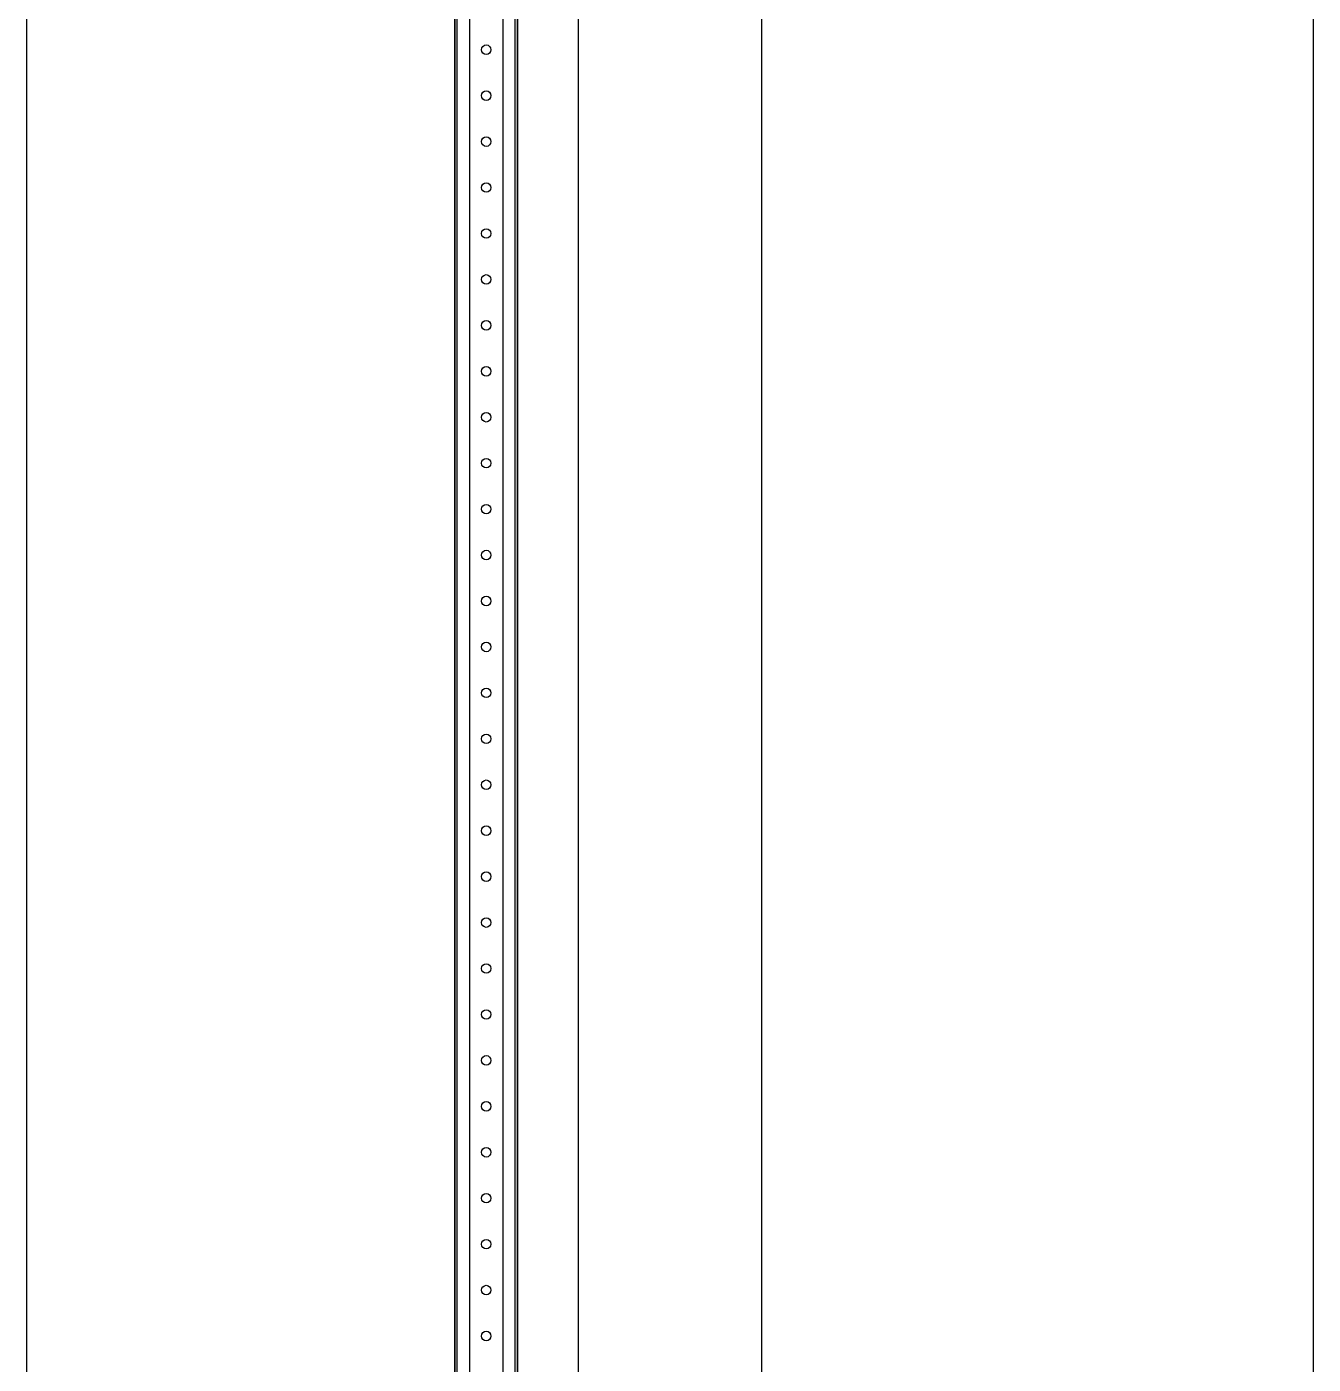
# Model space of a CAD drawing. Header units: millimetres. Extents: x -962357 to -591296, y -223672 to 59420.
# Drawn here: x -846130 to -845430, y -177807 to -177079 of the extents above; entities that cross this region are included whole.
import ezdxf

# ---------------------------------------------------------------- set-up
doc = ezdxf.new("R2010")
doc.units = ezdxf.units.MM
for name, color, linetype in [('000 - WIPEOUT', 250, 'Continuous'), ('001 - ASCESSORIES', 251, 'Continuous'), ('A11_ALU.SOLID SHEET', 2, 'Continuous')]:
    doc.layers.add(name, color=color, linetype=linetype)

# ---------------------------------------------------------------- blocks, each defined once
blk = doc.blocks.new('*U4717')
at = {"color": 3}
for points in [[(-1049.999999999955, 27950), (1050.000000000045, 27950), (1050.000000000045, 27650), (-1049.999999999955, 27650)], [(-1049.999999999955, 27550), (1050.000000000045, 27550), (1050.000000000045, 27250), (-1049.999999999955, 27250)]]:
    blk.add_wipeout(points, dxfattribs=at).dxf.layer = '000 - WIPEOUT'
at = {"layer": 'A11_ALU.SOLID SHEET', "color": 0, "linetype": 'ByBlock'}
for points in [[(-1049.999999999955, 27650), (1050.000000000045, 27650), (1050.000000000045, 27950), (-1049.999999999955, 27950)], [(-1049.999999999955, 27250), (1050.000000000045, 27250), (1050.000000000045, 27550), (-1049.999999999955, 27550)]]:
    blk.add_lwpolyline(points, close=True, dxfattribs=at)
blk = doc.blocks.new('*U4945')
at = {"color": 6}
blk.add_wipeout([(1425.0000000000007, -17), (-1425, -16.99999999999909), (-1425, 17.00000000000182), (1425.0000000000007, 17.00000000000182)], dxfattribs=at).dxf.layer = '000 - WIPEOUT'
at = {"layer": '001 - ASCESSORIES', "color": 0, "linetype": 'ByBlock'}
for p, q in [((1425, 15.80000000000291), (-1425, 15.80000000000308)), ((1425, -15.80000000000291), (-1425, -15.80000000000274))]:
    blk.add_line(p, q, dxfattribs=at)
at = {"layer": '001 - ASCESSORIES', "color": 1}
blk.add_lwpolyline([(1425, 17), (1425, -17), (-1425, -16.99999999999983), (-1425, 17.00000000000017)], close=True, dxfattribs=at)
at = {"layer": '001 - ASCESSORIES', "color": 0, "linetype": 'ByBlock'}
for points in [[(-1425, 17.00000000000017), (-1425, 9.000000000000172), (1425, 9), (1425, 17)], [(-1425, -8.999999999999828), (-1425, -16.99999999999983), (1425, -17), (1425, -9)]]:
    blk.add_lwpolyline(points, close=True, dxfattribs=at)
at = {"layer": '001 - ASCESSORIES', "color": 1, "linetype": 'Continuous'}
for centre in [(-699.9999999999633, 0), (-674.9999999999619, 0), (-649.9999999999607, 0), (-624.9999999999594, 0), (-599.999999999958, 0), (-574.9999999999567, 0), (-549.9999999999554, 0), (-524.9999999999542, 0), (-499.9999999999528, 0), (-474.9999999999515, 0), (-449.9999999999502, 0), (-424.999999999949, 0), (-399.9999999999476, 0), (-374.9999999999463, 0), (-349.999999999945, 0), (-324.9999999999438, 0), (-299.9999999999425, 0), (-274.9999999999411, 0), (-249.99999999994, 0), (-224.9999999999386, 0), (-199.9999999999372, 0), (-174.9999999999359, 0), (-149.9999999999345, 0), (-124.9999999999334, 0), (-99.99999999993202, 0), (-74.99999999993065, 0), (-49.99999999992951, 0), (-24.99999999992815, 0), (7.321432349272072e-11, 0)]:
    blk.add_circle(centre, 2.6, dxfattribs=at)
blk = doc.blocks.new('*U4956')
at = {"layer": 'A11_ALU.SOLID SHEET', "color": 0, "linetype": 'ByBlock', "xscale": -1, "rotation": 90}
blk.add_blockref('*U4717', (-73500.00000000023, -2017.00000003139), dxfattribs=at)
at = {"layer": '001 - ASCESSORIES', "linetype": 'ByBlock', "rotation": 270}
blk.add_blockref('*U4945', (-101200.0000000002, -2016.999999968626), dxfattribs=at)
blk = doc.blocks.new('*U695')
at = {"color": 3}
for points in [[(-1049.999999999955, 27950), (1050.000000000045, 27950), (1050.000000000045, 27650), (-1049.999999999955, 27650)], [(-1049.999999999955, 27550), (1050.000000000045, 27550), (1050.000000000045, 27250), (-1049.999999999955, 27250)]]:
    blk.add_wipeout(points, dxfattribs=at).dxf.layer = '000 - WIPEOUT'
at = {"layer": 'A11_ALU.SOLID SHEET', "color": 0, "linetype": 'ByBlock'}
for points in [[(-1049.999999999955, 27650), (1050.000000000045, 27650), (1050.000000000045, 27950), (-1049.999999999955, 27950)], [(-1049.999999999955, 27250), (1050.000000000045, 27250), (1050.000000000045, 27550), (-1049.999999999955, 27550)]]:
    blk.add_lwpolyline(points, close=True, dxfattribs=at)
blk = doc.blocks.new('*U558')
at = {"color": 6}
blk.add_wipeout([(1425.0000000000007, -17), (-1425, -16.99999999999909), (-1425, 17.00000000000182), (1425.0000000000007, 17.00000000000182)], dxfattribs=at).dxf.layer = '000 - WIPEOUT'
at = {"layer": '001 - ASCESSORIES', "color": 0, "linetype": 'ByBlock'}
for p, q in [((1425, 15.80000000000291), (-1425, 15.80000000000308)), ((1425, -15.80000000000291), (-1425, -15.80000000000274))]:
    blk.add_line(p, q, dxfattribs=at)
at = {"layer": '001 - ASCESSORIES', "color": 1}
blk.add_lwpolyline([(1425, 17), (1425, -17), (-1425, -16.99999999999983), (-1425, 17.00000000000017)], close=True, dxfattribs=at)
at = {"layer": '001 - ASCESSORIES', "color": 0, "linetype": 'ByBlock'}
for points in [[(-1425, 17.00000000000017), (-1425, 9.000000000000172), (1425, 9), (1425, 17)], [(-1425, -8.999999999999828), (-1425, -16.99999999999983), (1425, -17), (1425, -9)]]:
    blk.add_lwpolyline(points, close=True, dxfattribs=at)
at = {"layer": '001 - ASCESSORIES', "color": 1, "linetype": 'Continuous'}
for centre in [(-699.9999999999633, 0), (-674.9999999999619, 0), (-649.9999999999607, 0), (-624.9999999999594, 0), (-599.999999999958, 0), (-574.9999999999567, 0), (-549.9999999999554, 0), (-524.9999999999542, 0), (-499.9999999999528, 0), (-474.9999999999515, 0), (-449.9999999999502, 0), (-424.999999999949, 0), (-399.9999999999476, 0), (-374.9999999999463, 0), (-349.999999999945, 0), (-324.9999999999438, 0), (-299.9999999999425, 0), (-274.9999999999411, 0), (-249.99999999994, 0), (-224.9999999999386, 0), (-199.9999999999372, 0), (-174.9999999999359, 0), (-149.9999999999345, 0), (-124.9999999999334, 0), (-99.99999999993202, 0), (-74.99999999993065, 0), (-49.99999999992951, 0), (-24.99999999992815, 0), (7.321432349272072e-11, 0)]:
    blk.add_circle(centre, 2.6, dxfattribs=at)

msp = doc.modelspace()

# ---------------------------------------------------------------- block references
msp.add_blockref('*U4956', (-744680, -175774.3926748314))

# ---------------------------------------------------------------- next in the draw order: block references
at = {"layer": 'A11_ALU.SOLID SHEET', "color": 0, "linetype": 'ByBlock', "xscale": -1, "rotation": 90}
msp.add_blockref('*U695', (-818180.0000000002, -177791.3926748628), dxfattribs=at)

# ---------------------------------------------------------------- next in the draw order: block references
at = {"layer": '001 - ASCESSORIES', "linetype": 'ByBlock', "rotation": 270}
msp.add_blockref('*U558', (-845880.0000000002, -177791.3926748), dxfattribs=at)

doc.saveas('drawing.dxf')
